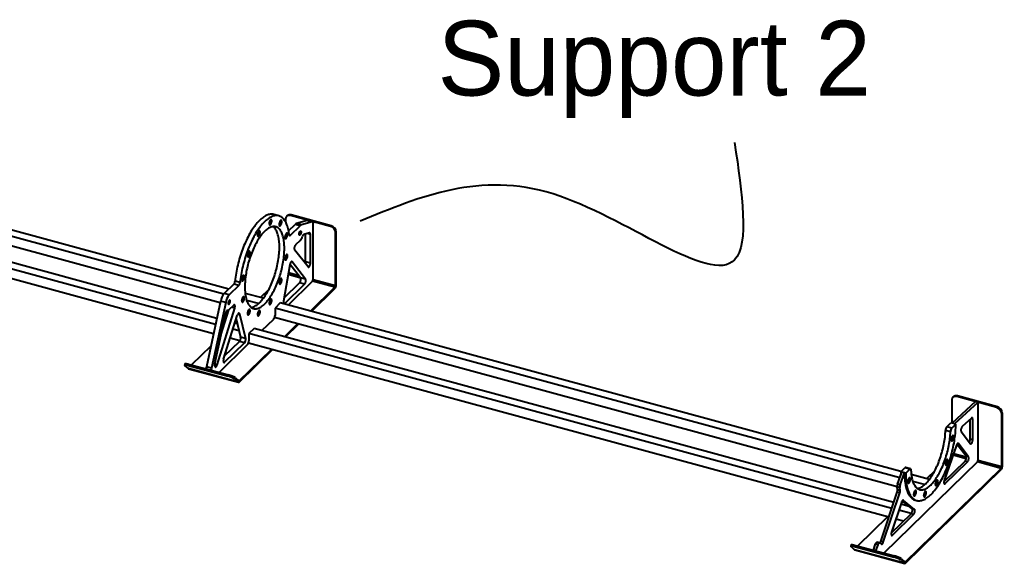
# Model space of a CAD drawing. Header units: inches. Extents: x 0.9 to 28, y -4.2 to 11.7.
# Drawn here: x 3.849 to 5.661, y -4.236 to -3.234 of the extents above; entities that cross this region are included whole.
import ezdxf

# ---------------------------------------------------------------- set-up
doc = ezdxf.new("R2010")
doc.units = ezdxf.units.IN
doc.header["$MEASUREMENT"] = 0

msp = doc.modelspace()

# ---------------------------------------------------------------- linework, layer by layer
at = {"color": 7, "linetype": 'Continuous', "lineweight": 25}
for p, q in [((4.2351, -3.7301), (3.4422, -3.5146)), ((4.2254, -3.7396), (3.4325, -3.5241)), ((4.2191, -3.7557), (3.4316, -3.5417)), ((4.2129, -3.7842), (3.394, -3.5616)), ((4.2105, -3.7956), (3.3843, -3.5711)), ((4.2068, -3.8125), (3.3834, -3.5887)), ((4.3268, -3.5953), (4.3176, -3.5928)), ((4.3395, -3.6011), (4.3395, -3.6066)), ((4.3427, -3.5949), (4.3415, -3.5961)), ((4.3499, -3.5935), (4.3487, -3.5947)), ((4.4224, -3.6147), (4.3487, -3.5947)), ((4.4236, -3.6135), (4.3499, -3.5935)), ((4.3794, -3.6039), (4.3596, -3.6094)), ((4.3886, -3.6064), (4.3794, -3.6039)), ((4.3891, -3.6064), (4.3799, -3.6038)), ((4.345, -3.6228), (4.357, -3.6111)), ((4.3485, -3.6309), (4.3662, -3.6136)), ((4.3662, -3.6136), (4.357, -3.6111)), ((4.3688, -3.6119), (4.3596, -3.6094)), ((4.3886, -3.6064), (4.3688, -3.6119)), ((4.3902, -3.7129), (4.3902, -3.609)), ((4.4224, -3.6147), (4.4236, -3.6135)), ((4.3485, -3.6309), (4.3463, -3.6303)), ((4.3662, -3.6404), (4.3579, -3.6485)), ((4.3838, -3.6268), (4.3732, -3.6298)), ((4.3761, -3.6799), (4.3761, -3.629)), ((4.3853, -3.6295), (4.3797, -3.628)), ((4.3853, -3.6824), (4.3853, -3.6295)), ((4.4329, -3.6249), (4.4316, -3.6261)), ((4.4316, -3.7242), (4.4316, -3.6261)), ((4.4329, -3.723), (4.4329, -3.6249)), ((4.381, -3.6894), (4.356, -3.6576)), ((4.3473, -3.6854), (4.3359, -3.7528)), ((4.3673, -3.7094), (4.3475, -3.6843)), ((4.3514, -3.68), (4.3503, -3.6797)), ((4.3765, -3.7119), (4.3514, -3.68)), ((4.3853, -3.6824), (4.3761, -3.6799)), ((4.3676, -3.7099), (4.3442, -3.7036)), ((4.3646, -3.7059), (4.3447, -3.7005)), ((4.3765, -3.7119), (4.3673, -3.7094)), ((4.4316, -3.7242), (4.3902, -3.7129)), ((4.244, -3.7213), (4.2263, -3.7386)), ((4.2533, -3.7238), (4.2356, -3.7411)), ((4.2533, -3.7238), (4.244, -3.7213)), ((4.2556, -3.718), (4.2464, -3.7154)), ((4.3084, -3.7313), (4.2935, -3.746)), ((4.337, -3.7463), (4.3654, -3.7185)), ((4.3382, -3.7566), (4.3746, -3.721)), ((4.3441, -3.7597), (4.3892, -3.7158)), ((4.3746, -3.721), (4.3654, -3.7185)), ((4.3856, -3.771), (4.4306, -3.727)), ((4.3874, -3.7715), (4.4306, -3.7293)), ((4.4306, -3.727), (4.3892, -3.7158)), ((4.4306, -3.7293), (4.4306, -3.727)), ((4.4329, -3.723), (4.4316, -3.7242)), ((4.2356, -3.7411), (4.2263, -3.7386)), ((4.2985, -3.7473), (4.2651, -3.7382)), ((4.2198, -3.7523), (4.1936, -3.8736)), ((4.2291, -3.7548), (4.2028, -3.8761)), ((4.2133, -3.8699), (4.2458, -3.7652)), ((4.2291, -3.7548), (4.2198, -3.7523)), ((4.2356, -3.7679), (4.2439, -3.7598)), ((4.2458, -3.7652), (4.2399, -3.7636)), ((4.2897, -3.7571), (4.2678, -3.7511)), ((4.3298, -3.7558), (4.3201, -3.7653)), ((5.4719, -4.0784), (4.3201, -3.7653)), ((4.3201, -3.7653), (4.3201, -3.7787)), ((5.4739, -4.0668), (4.3298, -3.7558)), ((4.3382, -3.7566), (4.3359, -3.756)), ((4.229, -3.7748), (4.2087, -3.8686)), ((4.2203, -3.8152), (4.2347, -3.7686)), ((4.2253, -3.8595), (4.2503, -3.7787)), ((4.2483, -3.7853), (4.2567, -3.8187)), ((4.2545, -3.7759), (4.2522, -3.7753)), ((4.2545, -3.7759), (4.2659, -3.8212)), ((4.296, -3.8067), (4.3177, -3.7856)), ((5.4671, -4.0949), (4.3192, -3.7829)), ((4.2251, -3.7996), (4.2237, -3.7992)), ((4.2286, -3.7884), (4.2262, -3.7878)), ((4.2538, -3.8074), (4.2424, -3.8043)), ((4.2506, -3.7944), (4.2459, -3.7931)), ((4.2492, -3.7891), (4.2462, -3.7921)), ((4.2817, -3.8028), (4.2719, -3.8123)), ((5.461, -4.1234), (4.2817, -3.8028)), ((4.3374, -3.818), (4.3616, -3.7944)), ((4.3392, -3.8185), (4.3633, -3.7949)), ((4.2553, -3.8257), (4.2373, -3.8208)), ((4.2659, -3.8212), (4.2567, -3.8187)), ((5.4573, -4.1345), (4.2719, -3.8123)), ((4.2719, -3.8123), (4.2719, -3.8257)), ((4.2018, -3.8354), (4.1663, -3.87)), ((4.217, -3.8838), (4.2695, -3.8326)), ((4.2271, -3.8535), (4.2544, -3.8269)), ((4.2271, -3.865), (4.2636, -3.8294)), ((4.2636, -3.8294), (4.2544, -3.8269)), ((5.4518, -4.1509), (4.2711, -3.83)), ((4.2541, -3.8994), (4.3134, -3.8415)), ((4.2541, -3.9016), (4.3152, -3.8419)), ((4.1542, -3.8679), (4.1533, -3.8704)), ((4.1604, -3.8769), (4.1539, -3.8713)), ((4.1605, -3.8685), (4.1597, -3.8709)), ((4.1597, -3.8709), (4.2334, -3.8909)), ((4.2525, -3.9019), (4.1604, -3.8769)), ((4.1605, -3.8685), (4.2342, -3.8885)), ((4.2028, -3.8761), (4.1936, -3.8736)), ((4.2133, -3.8699), (4.2087, -3.8686)), ((4.2092, -3.8733), (4.2097, -3.8737)), ((4.2271, -3.865), (4.2249, -3.8644)), ((4.1607, -3.8771), (4.2528, -3.9021)), ((4.2334, -3.8909), (4.2342, -3.8885)), ((4.2469, -3.894), (4.246, -3.8964)), ((4.2469, -3.894), (4.2533, -3.8995)), ((4.246, -3.8964), (4.2525, -3.9019)), ((4.2525, -3.9019), (4.2533, -3.8995)), ((4.2541, -3.8994), (4.2527, -3.899)), ((4.2541, -3.9016), (4.2541, -3.8994)), ((5.5707, -3.9287), (5.5695, -3.9299)), ((5.578, -3.9272), (5.5768, -3.9284)), ((5.6505, -3.9484), (5.5768, -3.9284)), ((5.6517, -3.9473), (5.578, -3.9272)), ((5.5676, -3.9348), (5.5676, -3.9774)), ((5.6113, -3.9378), (5.5682, -3.9776)), ((5.6159, -3.9391), (5.5728, -3.9788)), ((5.6159, -3.9391), (5.6113, -3.9378)), ((5.6159, -3.9391), (5.6159, -4.046)), ((5.6505, -3.9484), (5.6517, -3.9473)), ((5.6609, -3.9587), (5.6597, -3.9599)), ((5.6597, -4.0579), (5.6597, -3.9599)), ((5.6609, -4.0567), (5.6609, -3.9587)), ((5.5585, -3.9841), (5.5659, -3.9769)), ((5.5678, -3.9866), (5.5585, -3.9841)), ((5.5751, -3.9794), (5.5659, -3.9769)), ((5.5678, -3.9866), (5.5751, -3.9794)), ((5.5728, -3.9788), (5.5682, -3.9776)), ((5.6039, -3.9681), (5.5869, -3.9837)), ((5.6016, -4.0071), (5.6016, -3.9701)), ((5.6062, -3.9702), (5.6026, -3.9692)), ((5.6062, -4.0084), (5.6062, -3.9702)), ((5.5653, -3.9932), (5.5561, -3.9907)), ((5.5849, -3.9929), (5.6019, -4.0154)), ((5.5764, -4.0183), (5.5539, -4.083)), ((5.594, -4.0385), (5.5773, -4.0163)), ((5.58, -4.015), (5.5788, -4.0147)), ((5.5986, -4.0397), (5.58, -4.015)), ((5.6062, -4.0084), (5.6016, -4.0071)), ((5.5942, -4.0433), (5.57, -4.0367)), ((5.5945, -4.0402), (5.571, -4.0338)), ((5.5986, -4.0397), (5.594, -4.0385)), ((5.6149, -4.0489), (5.4427, -4.217)), ((5.5533, -4.0854), (5.5921, -4.0476)), ((5.5557, -4.0889), (5.5967, -4.0488)), ((5.5967, -4.0488), (5.5921, -4.0476)), ((5.6587, -4.0608), (5.6149, -4.0489)), ((5.6597, -4.0579), (5.6159, -4.046)), ((5.6609, -4.0567), (5.6597, -4.0579)), ((5.4678, -4.0897), (5.4758, -4.0677)), ((5.4724, -4.091), (5.4804, -4.069)), ((5.4735, -4.0671), (5.4809, -4.0599)), ((5.4828, -4.0696), (5.4735, -4.0671)), ((5.4804, -4.069), (5.4758, -4.0677)), ((5.4901, -4.0624), (5.4809, -4.0599)), ((5.4821, -4.2331), (5.6587, -4.0608)), ((5.4821, -4.2354), (5.6587, -4.063)), ((5.4915, -4.0618), (5.4823, -4.0593)), ((5.4828, -4.0696), (5.4901, -4.0624)), ((5.5266, -4.0811), (5.4931, -4.072)), ((5.5365, -4.0651), (5.5215, -4.0797)), ((5.6587, -4.063), (5.6587, -4.0608)), ((5.4724, -4.091), (5.4678, -4.0897)), ((5.5177, -4.0908), (5.4958, -4.0849)), ((5.5557, -4.0889), (5.5534, -4.0883)), ((5.4368, -4.1957), (5.4672, -4.1048)), ((5.4414, -4.1969), (5.4718, -4.106)), ((5.4717, -4.0958), (5.4671, -4.0946)), ((5.4678, -4.1003), (5.4671, -4.0946)), ((5.4718, -4.106), (5.4672, -4.1048)), ((5.4724, -4.1015), (5.4678, -4.1003)), ((5.4724, -4.1015), (5.4717, -4.0958)), ((5.4749, -4.1235), (5.4566, -4.1781)), ((5.4891, -4.131), (5.4738, -4.1268)), ((5.4781, -4.1221), (5.474, -4.1261)), ((5.4944, -4.1352), (5.4763, -4.1207)), ((5.4784, -4.1199), (5.4777, -4.1197)), ((5.499, -4.1365), (5.4784, -4.1199)), ((5.5007, -4.1194), (5.503, -4.12)), ((5.4561, -4.1803), (5.4927, -4.1446)), ((5.4584, -4.1838), (5.4973, -4.1458)), ((5.4931, -4.1442), (5.47, -4.1379)), ((5.4973, -4.1458), (5.4927, -4.1446)), ((5.499, -4.1365), (5.4944, -4.1352)), ((5.4493, -4.1502), (5.3944, -4.2038)), ((5.4788, -4.1582), (5.4646, -4.1543)), ((5.4584, -4.1838), (5.4561, -4.1832)), ((5.3822, -4.2017), (5.3813, -4.2041)), ((5.3886, -4.2022), (5.3877, -4.2047)), ((5.3886, -4.2022), (5.4623, -4.2223)), ((5.4231, -4.2116), (5.4273, -4.2002)), ((5.4319, -4.2015), (5.4273, -4.2002)), ((5.4277, -4.2129), (5.4319, -4.2015)), ((5.435, -4.1981), (5.4303, -4.1968)), ((5.4353, -4.1983), (5.4379, -4.2005)), ((5.4414, -4.1969), (5.4368, -4.1957)), ((5.3884, -4.2107), (5.382, -4.2051)), ((5.3877, -4.2047), (5.4614, -4.2247)), ((5.4805, -4.2357), (5.3884, -4.2107)), ((5.3887, -4.2108), (5.4809, -4.2359)), ((5.4277, -4.2129), (5.4231, -4.2116)), ((5.4614, -4.2247), (5.4623, -4.2223)), ((5.4749, -4.2277), (5.4741, -4.2301)), ((5.4741, -4.2301), (5.4805, -4.2357)), ((5.4749, -4.2277), (5.4814, -4.2333)), ((5.4805, -4.2357), (5.4814, -4.2333)), ((5.4821, -4.2331), (5.4808, -4.2328)), ((5.4821, -4.2354), (5.4821, -4.2331))]:
    msp.add_line(p, q, dxfattribs=at)
at = {"color": 7, "linetype": 'Continuous', "lineweight": 25, "flags": 128}
for points in [[(4.3176, -3.5928), (4.3162, -3.5924), (4.3147, -3.5922), (4.3131, -3.5922), (4.3115, -3.5923), (4.3099, -3.5925), (4.3082, -3.5929), (4.3065, -3.5934), (4.3048, -3.5941), (4.3031, -3.5949), (4.3014, -3.5958), (4.2996, -3.5969), (4.2979, -3.5981), (4.2961, -3.5995), (4.2943, -3.601), (4.2926, -3.6026), (4.2908, -3.6043), (4.289, -3.6062), (4.2872, -3.6082), (4.2855, -3.6103), (4.2837, -3.6125), (4.2819, -3.6148), (4.2802, -3.6173), (4.2785, -3.6198), (4.2768, -3.6225), (4.2751, -3.6252), (4.2735, -3.628), (4.2718, -3.631), (4.2703, -3.634), (4.2687, -3.6371), (4.2672, -3.6403), (4.2657, -3.6435), (4.2642, -3.6468), (4.2628, -3.6502), (4.2614, -3.6536), (4.2601, -3.6571), (4.2588, -3.6606), (4.2576, -3.6642), (4.2564, -3.6678), (4.2553, -3.6714), (4.2542, -3.6751), (4.2532, -3.6788), (4.2523, -3.6825), (4.2514, -3.6862), (4.2505, -3.6899), (4.2497, -3.6936), (4.249, -3.6973), (4.2484, -3.701), (4.2478, -3.7046), (4.2473, -3.7083), (4.2468, -3.7119), (4.2464, -3.7154)], [(4.3461, -3.6296), (4.3457, -3.6268), (4.3453, -3.6241), (4.3448, -3.6215), (4.3442, -3.619), (4.3435, -3.6165), (4.3428, -3.6143), (4.342, -3.6121), (4.3412, -3.61), (4.3403, -3.6081), (4.3393, -3.6062), (4.3383, -3.6045), (4.3372, -3.603), (4.3361, -3.6015), (4.3349, -3.6002), (4.3337, -3.599), (4.3324, -3.598), (4.3311, -3.5971), (4.3297, -3.5964), (4.3283, -3.5957), (4.3269, -3.5953), (4.3254, -3.5949), (4.3239, -3.5947), (4.3223, -3.5947), (4.3207, -3.5948), (4.3191, -3.595), (4.3174, -3.5954), (4.3158, -3.5959), (4.3141, -3.5966), (4.3123, -3.5974), (4.3106, -3.5983), (4.3089, -3.5994), (4.3071, -3.6006), (4.3053, -3.602), (4.3036, -3.6035), (4.3018, -3.6051), (4.3, -3.6068), (4.2982, -3.6087), (4.2964, -3.6107), (4.2947, -3.6128), (4.2929, -3.615), (4.2912, -3.6173), (4.2894, -3.6198), (4.2877, -3.6223), (4.286, -3.625), (4.2843, -3.6277), (4.2827, -3.6306), (4.2811, -3.6335), (4.2795, -3.6365), (4.2779, -3.6396), (4.2764, -3.6428), (4.2749, -3.646), (4.2734, -3.6493), (4.272, -3.6527), (4.2707, -3.6561), (4.2693, -3.6596), (4.2681, -3.6631), (4.2668, -3.6667), (4.2656, -3.6703), (4.2645, -3.6739), (4.2635, -3.6776), (4.2624, -3.6813), (4.2615, -3.685), (4.2606, -3.6887), (4.2597, -3.6924), (4.259, -3.6961), (4.2582, -3.6998), (4.2576, -3.7035), (4.257, -3.7071), (4.2565, -3.7108), (4.256, -3.7144), (4.2556, -3.718)], [(4.314, -3.6046), (4.314, -3.6039), (4.3139, -3.6033), (4.3137, -3.6028), (4.3135, -3.6024), (4.3132, -3.6021), (4.3129, -3.602), (4.3125, -3.602), (4.3121, -3.6021), (4.3117, -3.6024), (4.3113, -3.6029), (4.3109, -3.6034), (4.3105, -3.6041), (4.3101, -3.6048), (4.3098, -3.6056), (4.3096, -3.6065), (4.3094, -3.6073), (4.3092, -3.6082), (4.3092, -3.609), (4.3092, -3.6097), (4.3092, -3.6104), (4.3094, -3.611), (4.3096, -3.6115), (4.3098, -3.6118), (4.3101, -3.612), (4.3105, -3.6121), (4.3109, -3.612), (4.3113, -3.6117), (4.3117, -3.6114), (4.3121, -3.6109), (4.3125, -3.6103), (4.3129, -3.6096), (4.3132, -3.6088), (4.3135, -3.608), (4.3137, -3.6071), (4.3139, -3.6063), (4.314, -3.6054), (4.314, -3.6046)], [(4.3325, -3.6062), (4.3325, -3.6055), (4.3324, -3.6048), (4.3322, -3.6043), (4.332, -3.6039), (4.3317, -3.6036), (4.3314, -3.6035), (4.331, -3.6035), (4.3306, -3.6037), (4.3302, -3.604), (4.3298, -3.6044), (4.3294, -3.605), (4.329, -3.6056), (4.3287, -3.6064), (4.3283, -3.6072), (4.3281, -3.608), (4.3279, -3.6089), (4.3278, -3.6097), (4.3277, -3.6105), (4.3277, -3.6113), (4.3278, -3.612), (4.3279, -3.6126), (4.3281, -3.613), (4.3283, -3.6134), (4.3287, -3.6136), (4.329, -3.6136), (4.3294, -3.6135), (4.3298, -3.6133), (4.3302, -3.6129), (4.3306, -3.6124), (4.331, -3.6118), (4.3314, -3.6111), (4.3317, -3.6103), (4.332, -3.6095), (4.3322, -3.6087), (4.3324, -3.6078), (4.3325, -3.607), (4.3325, -3.6062)], [(4.3487, -3.5947), (4.3476, -3.5944), (4.3465, -3.5943), (4.3455, -3.5943), (4.3444, -3.5945), (4.3435, -3.5948), (4.3426, -3.5952), (4.3418, -3.5958), (4.3411, -3.5965), (4.3406, -3.5972), (4.3401, -3.5981), (4.3398, -3.599), (4.3396, -3.6), (4.3395, -3.6011)], [(4.3794, -3.6039), (4.3797, -3.6038), (4.3799, -3.6038)], [(4.3373, -3.6552), (4.3373, -3.6523), (4.3372, -3.6495), (4.337, -3.6468), (4.3368, -3.6442), (4.3365, -3.6417), (4.3361, -3.6392), (4.3357, -3.6369), (4.3352, -3.6346), (4.3346, -3.6325), (4.334, -3.6305), (4.3333, -3.6285), (4.3326, -3.6267), (4.3318, -3.625), (4.3309, -3.6235), (4.33, -3.622), (4.329, -3.6207), (4.328, -3.6195), (4.3269, -3.6185), (4.3258, -3.6176), (4.3247, -3.6168), (4.3234, -3.6161), (4.3222, -3.6156), (4.3209, -3.6152), (4.3196, -3.615), (4.3182, -3.6149), (4.3168, -3.615), (4.3154, -3.6152), (4.3139, -3.6155), (4.3124, -3.616), (4.311, -3.6166), (4.3094, -3.6173), (4.3079, -3.6182), (4.3064, -3.6192), (4.3048, -3.6203), (4.3032, -3.6216), (4.3017, -3.623), (4.3001, -3.6246), (4.2985, -3.6262), (4.297, -3.628), (4.2954, -3.6299), (4.2939, -3.6319), (4.2923, -3.634), (4.2908, -3.6362), (4.2893, -3.6385), (4.2878, -3.6409), (4.2864, -3.6434), (4.285, -3.646), (4.2836, -3.6487), (4.2822, -3.6515), (4.2809, -3.6543), (4.2796, -3.6572), (4.2783, -3.6602), (4.2771, -3.6632), (4.2759, -3.6662), (4.2748, -3.6693), (4.2738, -3.6725), (4.2727, -3.6757), (4.2718, -3.6789), (4.2708, -3.6821), (4.27, -3.6854), (4.2692, -3.6886), (4.2684, -3.6919), (4.2677, -3.6952), (4.2671, -3.6984), (4.2666, -3.7016), (4.2661, -3.7049), (4.2656, -3.7081), (4.2653, -3.7112), (4.265, -3.7143), (4.2647, -3.7174), (4.2646, -3.7204), (4.2645, -3.7234), (4.2644, -3.7263), (4.2645, -3.7292), (4.2646, -3.732), (4.2647, -3.7347), (4.265, -3.7373), (4.2653, -3.7398), (4.2656, -3.7423), (4.2661, -3.7446), (4.2666, -3.7469), (4.2671, -3.749), (4.2677, -3.751), (4.2684, -3.753), (4.2692, -3.7548), (4.27, -3.7565), (4.2708, -3.758), (4.2718, -3.7595), (4.2727, -3.7608), (4.2738, -3.762), (4.2748, -3.763), (4.2759, -3.7639), (4.2771, -3.7647), (4.2783, -3.7654), (4.2796, -3.7659), (4.2809, -3.7663), (4.2822, -3.7665), (4.2836, -3.7666), (4.285, -3.7665), (4.2864, -3.7663), (4.2878, -3.766), (4.2893, -3.7655), (4.2908, -3.7649), (4.2923, -3.7642), (4.2939, -3.7633), (4.2954, -3.7623), (4.297, -3.7611), (4.2985, -3.7599), (4.3001, -3.7585), (4.3017, -3.7569), (4.3032, -3.7553), (4.3048, -3.7535), (4.3064, -3.7516), (4.3079, -3.7496), (4.3094, -3.7475), (4.311, -3.7453), (4.3124, -3.743), (4.3139, -3.7406), (4.3154, -3.738), (4.3168, -3.7355), (4.3182, -3.7328), (4.3196, -3.73), (4.3209, -3.7272), (4.3222, -3.7243), (4.3234, -3.7213), (4.3247, -3.7183), (4.3258, -3.7153), (4.3269, -3.7122), (4.328, -3.709), (4.329, -3.7058), (4.33, -3.7026), (4.3309, -3.6994), (4.3318, -3.6961), (4.3326, -3.6929), (4.3333, -3.6896), (4.334, -3.6863), (4.3346, -3.6831), (4.3352, -3.6799), (4.3357, -3.6766), (4.3361, -3.6734), (4.3365, -3.6703), (4.3368, -3.6672), (4.337, -3.6641), (4.3372, -3.6611), (4.3373, -3.6581), (4.3373, -3.6552)], [(4.2926, -3.6255), (4.2926, -3.6248), (4.2925, -3.6242), (4.2923, -3.6236), (4.2921, -3.6232), (4.2918, -3.623), (4.2915, -3.6228), (4.2911, -3.6229), (4.2907, -3.623), (4.2903, -3.6233), (4.2899, -3.6238), (4.2895, -3.6243), (4.2891, -3.625), (4.2887, -3.6257), (4.2884, -3.6265), (4.2882, -3.6273), (4.288, -3.6282), (4.2878, -3.629), (4.2878, -3.6299), (4.2878, -3.6306), (4.2878, -3.6313), (4.288, -3.6319), (4.2882, -3.6323), (4.2884, -3.6327), (4.2887, -3.6329), (4.2891, -3.6329), (4.2895, -3.6328), (4.2899, -3.6326), (4.2903, -3.6322), (4.2907, -3.6317), (4.2911, -3.6311), (4.2915, -3.6304), (4.2918, -3.6297), (4.2921, -3.6288), (4.2923, -3.628), (4.2925, -3.6271), (4.2926, -3.6263), (4.2926, -3.6255)], [(4.3281, -3.6527), (4.3281, -3.6498), (4.328, -3.647), (4.3278, -3.6443), (4.3276, -3.6417), (4.3273, -3.6392), (4.3269, -3.6367), (4.3265, -3.6344), (4.326, -3.6321), (4.3254, -3.63), (4.3248, -3.628), (4.3241, -3.626), (4.3234, -3.6242), (4.3226, -3.6225), (4.3217, -3.621), (4.3208, -3.6195), (4.3198, -3.6182), (4.3188, -3.617), (4.3177, -3.616), (4.3166, -3.6151), (4.3165, -3.615)], [(4.3643, -3.6288), (4.3644, -3.6281), (4.3645, -3.6274), (4.3646, -3.6267), (4.3649, -3.6259), (4.3651, -3.6253), (4.3654, -3.6246), (4.3658, -3.6241), (4.3661, -3.6237), (4.3665, -3.6234), (4.3668, -3.6232), (4.3671, -3.6231), (4.3674, -3.6232), (4.3677, -3.6235), (4.3679, -3.6238), (4.368, -3.6243), (4.3681, -3.6249), (4.3681, -3.6255), (4.368, -3.6262), (4.3679, -3.6269), (4.3677, -3.6277), (4.3674, -3.6284), (4.3671, -3.629), (4.3668, -3.6296), (4.3665, -3.6301), (4.3661, -3.6305), (4.3658, -3.6307), (4.3654, -3.6309), (4.3651, -3.6308), (4.3649, -3.6307), (4.3646, -3.6304), (4.3645, -3.6299), (4.3644, -3.6294), (4.3643, -3.6288)], [(4.3886, -3.6064), (4.3889, -3.6063), (4.3893, -3.6064), (4.3895, -3.6066), (4.3898, -3.6069), (4.3899, -3.6073), (4.3901, -3.6078), (4.3902, -3.6084), (4.3902, -3.609)], [(4.3432, -3.6298), (4.3432, -3.6291), (4.3431, -3.6284), (4.3429, -3.6279), (4.3427, -3.6275), (4.3424, -3.6272), (4.3421, -3.6271), (4.3417, -3.6271), (4.3413, -3.6273), (4.3409, -3.6276), (4.3405, -3.628), (4.3401, -3.6286), (4.3397, -3.6292), (4.3394, -3.63), (4.339, -3.6308), (4.3388, -3.6316), (4.3386, -3.6325), (4.3384, -3.6333), (4.3384, -3.6341), (4.3384, -3.6349), (4.3384, -3.6356), (4.3386, -3.6361), (4.3388, -3.6366), (4.339, -3.637), (4.3394, -3.6371), (4.3397, -3.6372), (4.3401, -3.6371), (4.3405, -3.6369), (4.3409, -3.6365), (4.3413, -3.636), (4.3417, -3.6354), (4.3421, -3.6347), (4.3424, -3.6339), (4.3427, -3.6331), (4.3429, -3.6323), (4.3431, -3.6314), (4.3432, -3.6306), (4.3432, -3.6298)], [(4.3461, -3.6296), (4.3463, -3.6302), (4.3464, -3.6307), (4.3467, -3.6311), (4.347, -3.6314), (4.3473, -3.6315), (4.3477, -3.6314), (4.3481, -3.6312), (4.3485, -3.6309)], [(4.3853, -3.6295), (4.3853, -3.6288), (4.3852, -3.6282), (4.3851, -3.6278), (4.3849, -3.6273), (4.3847, -3.6271), (4.3844, -3.6269), (4.3841, -3.6268), (4.3838, -3.6268)], [(4.276, -3.764), (4.2772, -3.7638), (4.2786, -3.7635), (4.2801, -3.763), (4.2816, -3.7624), (4.2831, -3.7617), (4.2847, -3.7608), (4.2862, -3.7598), (4.2878, -3.7586), (4.2893, -3.7574), (4.2909, -3.756), (4.2925, -3.7544), (4.294, -3.7528), (4.2956, -3.751), (4.2971, -3.7491), (4.2987, -3.7471), (4.3002, -3.745), (4.3017, -3.7428), (4.3032, -3.7405), (4.3047, -3.7381), (4.3062, -3.7355), (4.3076, -3.733), (4.309, -3.7303), (4.3104, -3.7275), (4.3117, -3.7247), (4.313, -3.7218), (4.3142, -3.7188), (4.3154, -3.7158), (4.3166, -3.7128), (4.3177, -3.7097), (4.3188, -3.7065), (4.3198, -3.7033), (4.3208, -3.7001), (4.3217, -3.6969), (4.3226, -3.6936), (4.3234, -3.6904), (4.3241, -3.6871), (4.3248, -3.6838), (4.3254, -3.6806), (4.326, -3.6773), (4.3265, -3.6741), (4.3269, -3.6709), (4.3273, -3.6678), (4.3276, -3.6647), (4.3278, -3.6616), (4.328, -3.6585), (4.3281, -3.6556), (4.3281, -3.6527)], [(4.3579, -3.6485), (4.3575, -3.649), (4.3571, -3.6496), (4.3567, -3.6503), (4.3563, -3.6511), (4.356, -3.6519), (4.3558, -3.6528), (4.3556, -3.6536), (4.3555, -3.6545), (4.3555, -3.6553), (4.3555, -3.656), (4.3556, -3.6567), (4.3558, -3.6572), (4.356, -3.6576)], [(4.2741, -3.6632), (4.2741, -3.6625), (4.274, -3.6619), (4.2738, -3.6614), (4.2736, -3.661), (4.2733, -3.6607), (4.2729, -3.6606), (4.2726, -3.6606), (4.2722, -3.6607), (4.2718, -3.661), (4.2714, -3.6615), (4.271, -3.662), (4.2706, -3.6627), (4.2702, -3.6634), (4.2699, -3.6642), (4.2697, -3.6651), (4.2695, -3.6659), (4.2693, -3.6668), (4.2692, -3.6676), (4.2692, -3.6683), (4.2693, -3.669), (4.2695, -3.6696), (4.2697, -3.6701), (4.2699, -3.6704), (4.2702, -3.6706), (4.2706, -3.6707), (4.271, -3.6706), (4.2714, -3.6703), (4.2718, -3.67), (4.2722, -3.6695), (4.2726, -3.6689), (4.2729, -3.6682), (4.2733, -3.6674), (4.2736, -3.6666), (4.2738, -3.6657), (4.274, -3.6649), (4.2741, -3.664), (4.2741, -3.6632)], [(4.3432, -3.6691), (4.3432, -3.6683), (4.3431, -3.6677), (4.3429, -3.6672), (4.3427, -3.6668), (4.3424, -3.6665), (4.3421, -3.6664), (4.3417, -3.6664), (4.3413, -3.6666), (4.3409, -3.6669), (4.3405, -3.6673), (4.3401, -3.6679), (4.3397, -3.6685), (4.3394, -3.6693), (4.339, -3.6701), (4.3388, -3.6709), (4.3386, -3.6718), (4.3384, -3.6726), (4.3384, -3.6734), (4.3384, -3.6742), (4.3384, -3.6749), (4.3386, -3.6754), (4.3388, -3.6759), (4.339, -3.6762), (4.3394, -3.6764), (4.3397, -3.6765), (4.3401, -3.6764), (4.3405, -3.6762), (4.3409, -3.6758), (4.3413, -3.6753), (4.3417, -3.6747), (4.3421, -3.674), (4.3424, -3.6732), (4.3427, -3.6724), (4.3429, -3.6715), (4.3431, -3.6707), (4.3432, -3.6699), (4.3432, -3.6691)], [(4.3514, -3.68), (4.3511, -3.6798), (4.3508, -3.6796), (4.3504, -3.6797), (4.35, -3.6799), (4.3496, -3.6802), (4.3492, -3.6807), (4.3487, -3.6813), (4.3484, -3.682), (4.348, -3.6828), (4.3477, -3.6836), (4.3475, -3.6845), (4.3473, -3.6854)], [(4.381, -3.6894), (4.3813, -3.6897), (4.3817, -3.6898), (4.382, -3.6898), (4.3824, -3.6896), (4.3829, -3.6892), (4.3833, -3.6888), (4.3837, -3.6882), (4.3841, -3.6875), (4.3844, -3.6867), (4.3847, -3.6858), (4.385, -3.6849), (4.3852, -3.6841), (4.3853, -3.6832), (4.3853, -3.6824)], [(4.2634, -3.7077), (4.2634, -3.707), (4.2633, -3.7063), (4.2631, -3.7058), (4.2629, -3.7054), (4.2626, -3.7051), (4.2622, -3.705), (4.2619, -3.705), (4.2615, -3.7052), (4.2611, -3.7055), (4.2607, -3.7059), (4.2603, -3.7065), (4.2599, -3.7071), (4.2595, -3.7079), (4.2592, -3.7087), (4.259, -3.7095), (4.2588, -3.7104), (4.2586, -3.7112), (4.2585, -3.712), (4.2585, -3.7128), (4.2586, -3.7135), (4.2588, -3.7141), (4.259, -3.7145), (4.2592, -3.7149), (4.2595, -3.7151), (4.2599, -3.7151), (4.2603, -3.715), (4.2607, -3.7148), (4.2611, -3.7144), (4.2615, -3.7139), (4.2619, -3.7133), (4.2622, -3.7126), (4.2626, -3.7118), (4.2629, -3.711), (4.2631, -3.7102), (4.2633, -3.7093), (4.2634, -3.7085), (4.2634, -3.7077)], [(4.3325, -3.7135), (4.3325, -3.7128), (4.3324, -3.7122), (4.3322, -3.7116), (4.332, -3.7112), (4.3317, -3.711), (4.3314, -3.7109), (4.331, -3.7109), (4.3306, -3.711), (4.3302, -3.7113), (4.3298, -3.7118), (4.3294, -3.7123), (4.329, -3.713), (4.3287, -3.7137), (4.3283, -3.7145), (4.3281, -3.7154), (4.3279, -3.7162), (4.3278, -3.7171), (4.3277, -3.7179), (4.3277, -3.7186), (4.3278, -3.7193), (4.3279, -3.7199), (4.3281, -3.7204), (4.3283, -3.7207), (4.3287, -3.7209), (4.329, -3.721), (4.3294, -3.7209), (4.3298, -3.7206), (4.3302, -3.7203), (4.3306, -3.7198), (4.331, -3.7192), (4.3314, -3.7185), (4.3317, -3.7177), (4.332, -3.7169), (4.3322, -3.716), (4.3324, -3.7151), (4.3325, -3.7143), (4.3325, -3.7135)], [(4.3654, -3.7185), (4.3658, -3.7181), (4.3662, -3.7175), (4.3666, -3.7168), (4.367, -3.716), (4.3673, -3.7151), (4.3675, -3.7143), (4.3677, -3.7134), (4.3678, -3.7125), (4.3678, -3.7117), (4.3678, -3.711), (4.3677, -3.7104), (4.3675, -3.7098), (4.3673, -3.7094)], [(4.3746, -3.721), (4.375, -3.7206), (4.3754, -3.72), (4.3758, -3.7193), (4.3762, -3.7185), (4.3765, -3.7177), (4.3767, -3.7168), (4.3769, -3.7159), (4.377, -3.7151), (4.3771, -3.7142), (4.377, -3.7135), (4.3769, -3.7129), (4.3767, -3.7123), (4.3765, -3.7119)], [(4.2634, -3.747), (4.2634, -3.7463), (4.2633, -3.7456), (4.2631, -3.7451), (4.2629, -3.7447), (4.2626, -3.7444), (4.2622, -3.7443), (4.2619, -3.7443), (4.2615, -3.7445), (4.2611, -3.7448), (4.2607, -3.7452), (4.2603, -3.7458), (4.2599, -3.7464), (4.2595, -3.7472), (4.2592, -3.748), (4.259, -3.7488), (4.2588, -3.7497), (4.2586, -3.7505), (4.2585, -3.7513), (4.2585, -3.7521), (4.2586, -3.7528), (4.2588, -3.7534), (4.259, -3.7538), (4.2592, -3.7542), (4.2595, -3.7543), (4.2599, -3.7544), (4.2603, -3.7543), (4.2607, -3.7541), (4.2611, -3.7537), (4.2615, -3.7532), (4.2619, -3.7526), (4.2622, -3.7519), (4.2626, -3.7511), (4.2629, -3.7503), (4.2631, -3.7495), (4.2633, -3.7486), (4.2634, -3.7478), (4.2634, -3.747)], [(4.314, -3.7512), (4.314, -3.7505), (4.3139, -3.7499), (4.3137, -3.7494), (4.3135, -3.749), (4.3132, -3.7487), (4.3129, -3.7486), (4.3125, -3.7486), (4.3121, -3.7488), (4.3117, -3.7491), (4.3113, -3.7495), (4.3109, -3.75), (4.3105, -3.7507), (4.3101, -3.7514), (4.3098, -3.7522), (4.3096, -3.7531), (4.3094, -3.7539), (4.3092, -3.7548), (4.3092, -3.7556), (4.3092, -3.7564), (4.3092, -3.757), (4.3094, -3.7576), (4.3096, -3.7581), (4.3098, -3.7584), (4.3101, -3.7586), (4.3105, -3.7587), (4.3109, -3.7586), (4.3113, -3.7583), (4.3117, -3.758), (4.3121, -3.7575), (4.3125, -3.7569), (4.3129, -3.7562), (4.3132, -3.7554), (4.3135, -3.7546), (4.3137, -3.7537), (4.3139, -3.7529), (4.314, -3.752), (4.314, -3.7512)], [(4.2374, -3.7527), (4.2374, -3.7521), (4.2373, -3.7515), (4.2371, -3.7511), (4.2369, -3.7508), (4.2366, -3.7507), (4.2363, -3.7506), (4.236, -3.7508), (4.2357, -3.751), (4.2353, -3.7514), (4.235, -3.7519), (4.2346, -3.7525), (4.2343, -3.7531), (4.2341, -3.7538), (4.2339, -3.7546), (4.2338, -3.7553), (4.2337, -3.756), (4.2337, -3.7566), (4.2338, -3.7572), (4.2339, -3.7577), (4.2341, -3.758), (4.2343, -3.7583), (4.2346, -3.7584), (4.235, -3.7583), (4.2353, -3.7581), (4.2357, -3.7578), (4.236, -3.7574), (4.2363, -3.7569), (4.2366, -3.7562), (4.2369, -3.7556), (4.2371, -3.7548), (4.2373, -3.7541), (4.2374, -3.7534), (4.2374, -3.7527)], [(4.2458, -3.7652), (4.246, -3.7644), (4.2462, -3.7635), (4.2463, -3.7626), (4.2463, -3.7618), (4.2463, -3.7611), (4.2462, -3.7605), (4.246, -3.7599), (4.2457, -3.7596), (4.2454, -3.7593), (4.2451, -3.7592), (4.2447, -3.7592), (4.2443, -3.7594), (4.2439, -3.7598)], [(4.2741, -3.7706), (4.2741, -3.7698), (4.274, -3.7692), (4.2738, -3.7687), (4.2736, -3.7683), (4.2733, -3.768), (4.2729, -3.7679), (4.2726, -3.7679), (4.2722, -3.7681), (4.2718, -3.7684), (4.2714, -3.7688), (4.271, -3.7694), (4.2706, -3.77), (4.2702, -3.7708), (4.2699, -3.7716), (4.2697, -3.7724), (4.2695, -3.7733), (4.2693, -3.7741), (4.2692, -3.7749), (4.2692, -3.7757), (4.2693, -3.7764), (4.2695, -3.7769), (4.2697, -3.7774), (4.2699, -3.7777), (4.2702, -3.7779), (4.2706, -3.778), (4.271, -3.7779), (4.2714, -3.7777), (4.2718, -3.7773), (4.2722, -3.7768), (4.2726, -3.7762), (4.2729, -3.7755), (4.2733, -3.7747), (4.2736, -3.7739), (4.2738, -3.773), (4.274, -3.7722), (4.2741, -3.7713), (4.2741, -3.7706)], [(4.3359, -3.7528), (4.3358, -3.7537), (4.3357, -3.7545), (4.3358, -3.7552), (4.3359, -3.7559), (4.3361, -3.7564), (4.3363, -3.7568), (4.3366, -3.7571), (4.337, -3.7572), (4.3373, -3.7571), (4.3378, -3.757), (4.3382, -3.7566)], [(4.2323, -3.7697), (4.2319, -3.7698), (4.2315, -3.77), (4.231, -3.7704), (4.2306, -3.7709), (4.2302, -3.7716), (4.2299, -3.7723), (4.2295, -3.7731), (4.2292, -3.774), (4.229, -3.7748)], [(4.2545, -3.7759), (4.2543, -3.7754), (4.2541, -3.775), (4.2538, -3.7747), (4.2534, -3.7746), (4.253, -3.7747), (4.2526, -3.7749), (4.2522, -3.7753), (4.2518, -3.7757), (4.2514, -3.7764), (4.251, -3.7771), (4.2506, -3.7779), (4.2503, -3.7787)], [(4.2926, -3.7721), (4.2926, -3.7714), (4.2925, -3.7708), (4.2923, -3.7702), (4.2921, -3.7698), (4.2918, -3.7696), (4.2915, -3.7695), (4.2911, -3.7695), (4.2907, -3.7696), (4.2903, -3.7699), (4.2899, -3.7704), (4.2895, -3.7709), (4.2891, -3.7716), (4.2887, -3.7723), (4.2884, -3.7731), (4.2882, -3.774), (4.288, -3.7748), (4.2878, -3.7757), (4.2878, -3.7765), (4.2878, -3.7772), (4.2878, -3.7779), (4.288, -3.7785), (4.2882, -3.779), (4.2884, -3.7793), (4.2887, -3.7795), (4.2891, -3.7796), (4.2895, -3.7795), (4.2899, -3.7792), (4.2903, -3.7789), (4.2907, -3.7784), (4.2911, -3.7778), (4.2915, -3.7771), (4.2918, -3.7763), (4.2921, -3.7755), (4.2923, -3.7746), (4.2925, -3.7737), (4.2926, -3.7729), (4.2926, -3.7721)], [(4.1597, -3.8709), (4.1586, -3.8706), (4.1576, -3.8704), (4.1566, -3.8702), (4.1558, -3.8701), (4.155, -3.87), (4.1544, -3.87), (4.1539, -3.87), (4.1536, -3.8701), (4.1534, -3.8703), (4.1533, -3.8705), (4.1533, -3.8707), (4.1536, -3.871), (4.1539, -3.8713)], [(4.1542, -3.8679), (4.1542, -3.8678), (4.1544, -3.8677), (4.1548, -3.8676), (4.1553, -3.8676), (4.1559, -3.8676), (4.1566, -3.8677), (4.1575, -3.8678), (4.1584, -3.868), (4.1594, -3.8682), (4.1605, -3.8685)], [(4.1604, -3.8769), (4.1605, -3.877), (4.1607, -3.8771)], [(4.2097, -3.8737), (4.21, -3.8739), (4.2104, -3.874), (4.2107, -3.8739), (4.2111, -3.8736), (4.2115, -3.8732), (4.2119, -3.8728), (4.2123, -3.8722), (4.2127, -3.8715), (4.213, -3.8707), (4.2133, -3.8699)], [(4.2253, -3.8595), (4.225, -3.8604), (4.2249, -3.8613), (4.2247, -3.8621), (4.2247, -3.8629), (4.2248, -3.8637), (4.2249, -3.8643), (4.225, -3.8648), (4.2253, -3.8652), (4.2256, -3.8655), (4.2259, -3.8656), (4.2263, -3.8655), (4.2267, -3.8653), (4.2271, -3.865)], [(5.5768, -3.9284), (5.5757, -3.9282), (5.5746, -3.9281), (5.5735, -3.9281), (5.5725, -3.9283), (5.5715, -3.9286), (5.5707, -3.929), (5.5699, -3.9295), (5.5692, -3.9302), (5.5686, -3.931), (5.5682, -3.9318), (5.5678, -3.9328), (5.5676, -3.9338), (5.5676, -3.9348)], [(5.4828, -4.0696), (5.4828, -4.0728), (5.4829, -4.0759), (5.4831, -4.079), (5.4833, -4.082), (5.4836, -4.0849), (5.484, -4.0877), (5.4844, -4.0904), (5.4849, -4.0931), (5.4855, -4.0956), (5.4861, -4.098), (5.4868, -4.1003), (5.4875, -4.1025), (5.4884, -4.1046), (5.4892, -4.1066), (5.4902, -4.1085), (5.4912, -4.1102), (5.4922, -4.1118), (5.4933, -4.1133), (5.4945, -4.1146), (5.4957, -4.1158), (5.4969, -4.1169), (5.4982, -4.1178), (5.4996, -4.1186), (5.5009, -4.1193), (5.5024, -4.1198), (5.5038, -4.1202), (5.5053, -4.1205), (5.5069, -4.1206), (5.5084, -4.1205), (5.51, -4.1203), (5.5117, -4.12), (5.5133, -4.1196), (5.515, -4.119), (5.5167, -4.1182), (5.5184, -4.1174), (5.5201, -4.1164), (5.5219, -4.1152), (5.5236, -4.1139), (5.5254, -4.1125), (5.5272, -4.111), (5.5289, -4.1093), (5.5307, -4.1075), (5.5325, -4.1056), (5.5342, -4.1036), (5.536, -4.1015), (5.5377, -4.0992), (5.5395, -4.0968), (5.5412, -4.0944), (5.5429, -4.0918), (5.5445, -4.0891), (5.5462, -4.0863), (5.5478, -4.0835), (5.5494, -4.0805), (5.551, -4.0775), (5.5525, -4.0744), (5.554, -4.0712), (5.5555, -4.068), (5.5569, -4.0646), (5.5583, -4.0613), (5.5597, -4.0578), (5.561, -4.0544), (5.5622, -4.0508), (5.5634, -4.0473), (5.5646, -4.0437), (5.5657, -4.0401), (5.5667, -4.0364), (5.5677, -4.0328), (5.5686, -4.0291), (5.5695, -4.0254), (5.5703, -4.0217), (5.5711, -4.0181), (5.5718, -4.0144), (5.5724, -4.0108), (5.573, -4.0071), (5.5735, -4.0035), (5.5739, -3.9999), (5.5743, -3.9964), (5.5746, -3.9929), (5.5748, -3.9895), (5.575, -3.9861), (5.5751, -3.9827), (5.5751, -3.9794)], [(5.5869, -3.9837), (5.5865, -3.9842), (5.586, -3.9847), (5.5857, -3.9854), (5.5853, -3.9862), (5.585, -3.987), (5.5847, -3.9879), (5.5845, -3.9888), (5.5844, -3.9897), (5.5844, -3.9905), (5.5844, -3.9912), (5.5845, -3.9919), (5.5847, -3.9925), (5.5849, -3.9929)], [(5.6062, -3.9702), (5.6062, -3.9695), (5.6061, -3.9689), (5.6059, -3.9683), (5.6057, -3.9679), (5.6054, -3.9677), (5.605, -3.9675), (5.6047, -3.9676), (5.6043, -3.9677), (5.6039, -3.9681)], [(5.4925, -4.0642), (5.4927, -4.067), (5.4929, -4.0696), (5.4931, -4.0722), (5.4935, -4.0747), (5.4939, -4.0771), (5.4943, -4.0794), (5.4949, -4.0816), (5.4955, -4.0837), (5.4961, -4.0857), (5.4968, -4.0876), (5.4976, -4.0893), (5.4984, -4.091), (5.4993, -4.0925), (5.5003, -4.0939), (5.5013, -4.0951), (5.5023, -4.0962), (5.5034, -4.0972), (5.5046, -4.0981), (5.5057, -4.0988), (5.507, -4.0994), (5.5082, -4.0998), (5.5096, -4.1001), (5.5109, -4.1003), (5.5123, -4.1003), (5.5137, -4.1002), (5.5151, -4.1), (5.5166, -4.0996), (5.5181, -4.099), (5.5196, -4.0983), (5.5211, -4.0975), (5.5227, -4.0966), (5.5242, -4.0955), (5.5258, -4.0943), (5.5274, -4.0929), (5.5289, -4.0915), (5.5305, -4.0899), (5.5321, -4.0882), (5.5336, -4.0863), (5.5352, -4.0844), (5.5367, -4.0823), (5.5383, -4.0801), (5.5398, -4.0779), (5.5413, -4.0755), (5.5427, -4.073), (5.5442, -4.0705), (5.5456, -4.0678), (5.547, -4.0651), (5.5483, -4.0623), (5.5496, -4.0595), (5.5509, -4.0565), (5.5521, -4.0535), (5.5533, -4.0505), (5.5545, -4.0474), (5.5556, -4.0443), (5.5566, -4.0411), (5.5576, -4.0379), (5.5586, -4.0347), (5.5594, -4.0314), (5.5603, -4.0282), (5.561, -4.0249), (5.5618, -4.0216), (5.5624, -4.0184), (5.563, -4.0151), (5.5635, -4.0119), (5.564, -4.0087), (5.5644, -4.0055), (5.5647, -4.0023), (5.565, -3.9992), (5.5652, -3.9962), (5.5653, -3.9932)], [(5.5041, -4.0978), (5.5045, -4.0977), (5.5059, -4.0975), (5.5074, -4.0971), (5.5089, -4.0965), (5.5104, -4.0958), (5.5119, -4.095), (5.5135, -4.0941), (5.515, -4.093), (5.5166, -4.0918), (5.5182, -4.0904), (5.5197, -4.089), (5.5213, -4.0874), (5.5229, -4.0857), (5.5244, -4.0838), (5.526, -4.0819), (5.5275, -4.0798), (5.529, -4.0776), (5.5306, -4.0754), (5.532, -4.073), (5.5335, -4.0705), (5.535, -4.068), (5.5364, -4.0653), (5.5377, -4.0626), (5.5391, -4.0598), (5.5404, -4.057), (5.5417, -4.054), (5.5429, -4.051), (5.5441, -4.048), (5.5453, -4.0449), (5.5464, -4.0418), (5.5474, -4.0386), (5.5484, -4.0354), (5.5493, -4.0322), (5.5502, -4.0289), (5.5511, -4.0256), (5.5518, -4.0224), (5.5525, -4.0191), (5.5532, -4.0159), (5.5538, -4.0126), (5.5543, -4.0094), (5.5548, -4.0062), (5.5552, -4.003), (5.5555, -3.9998), (5.5558, -3.9967), (5.556, -3.9937), (5.5561, -3.9907)], [(5.5713, -4.0028), (5.5712, -4.0021), (5.5711, -4.0015), (5.571, -4.0009), (5.5707, -4.0005), (5.5705, -4.0003), (5.5701, -4.0001), (5.5698, -4.0002), (5.5694, -4.0003), (5.569, -4.0006), (5.5685, -4.0011), (5.5681, -4.0016), (5.5678, -4.0023), (5.5674, -4.003), (5.5671, -4.0038), (5.5668, -4.0047), (5.5666, -4.0055), (5.5665, -4.0064), (5.5664, -4.0072), (5.5664, -4.0079), (5.5665, -4.0086), (5.5666, -4.0092), (5.5668, -4.0097), (5.5671, -4.01), (5.5674, -4.0102), (5.5678, -4.0102), (5.5681, -4.0102), (5.5685, -4.0099), (5.569, -4.0096), (5.5694, -4.0091), (5.5698, -4.0085), (5.5701, -4.0078), (5.5705, -4.007), (5.5707, -4.0062), (5.571, -4.0053), (5.5711, -4.0044), (5.5712, -4.0036), (5.5713, -4.0028)], [(5.58, -4.015), (5.5797, -4.0148), (5.5794, -4.0146), (5.579, -4.0146), (5.5786, -4.0148), (5.5782, -4.0151), (5.5778, -4.0155), (5.5774, -4.0161), (5.577, -4.0167), (5.5767, -4.0175), (5.5764, -4.0183)], [(5.6019, -4.0154), (5.6022, -4.0157), (5.6025, -4.0158), (5.6029, -4.0158), (5.6033, -4.0156), (5.6037, -4.0153), (5.6042, -4.0148), (5.6046, -4.0142), (5.605, -4.0135), (5.6053, -4.0127), (5.6056, -4.0119), (5.6059, -4.011), (5.6061, -4.0101), (5.6062, -4.0092), (5.6062, -4.0084)], [(5.5921, -4.0476), (5.5925, -4.0471), (5.5929, -4.0465), (5.5933, -4.0458), (5.5937, -4.045), (5.594, -4.0442), (5.5942, -4.0433), (5.5944, -4.0425), (5.5945, -4.0416), (5.5945, -4.0408), (5.5945, -4.0401), (5.5944, -4.0394), (5.5942, -4.0389), (5.594, -4.0385)], [(5.5967, -4.0488), (5.5971, -4.0483), (5.5975, -4.0477), (5.5979, -4.0471), (5.5983, -4.0463), (5.5986, -4.0454), (5.5988, -4.0446), (5.599, -4.0437), (5.5991, -4.0429), (5.5991, -4.0421), (5.5991, -4.0413), (5.599, -4.0407), (5.5988, -4.0401), (5.5986, -4.0397)], [(5.5606, -4.0473), (5.5606, -4.0466), (5.5604, -4.0459), (5.5603, -4.0454), (5.56, -4.045), (5.5598, -4.0447), (5.5594, -4.0446), (5.5591, -4.0446), (5.5587, -4.0448), (5.5583, -4.0451), (5.5578, -4.0455), (5.5574, -4.0461), (5.5571, -4.0467), (5.5567, -4.0475), (5.5564, -4.0483), (5.5561, -4.0491), (5.5559, -4.05), (5.5558, -4.0508), (5.5557, -4.0516), (5.5557, -4.0524), (5.5558, -4.0531), (5.5559, -4.0537), (5.5561, -4.0541), (5.5564, -4.0545), (5.5567, -4.0547), (5.5571, -4.0547), (5.5574, -4.0546), (5.5578, -4.0544), (5.5583, -4.054), (5.5587, -4.0535), (5.5591, -4.0529), (5.5594, -4.0522), (5.5598, -4.0514), (5.56, -4.0506), (5.5603, -4.0498), (5.5604, -4.0489), (5.5606, -4.0481), (5.5606, -4.0473)], [(5.4804, -4.069), (5.4805, -4.0722), (5.4806, -4.0753), (5.4808, -4.0784), (5.481, -4.0814), (5.4813, -4.0843), (5.4817, -4.0871), (5.4821, -4.0898), (5.4826, -4.0924), (5.4832, -4.095), (5.4838, -4.0974), (5.4845, -4.0997), (5.4852, -4.1019), (5.4861, -4.104), (5.4869, -4.106), (5.4879, -4.1078), (5.4889, -4.1096), (5.4899, -4.1112), (5.491, -4.1126), (5.4922, -4.114), (5.4934, -4.1152), (5.4946, -4.1163), (5.4959, -4.1172), (5.4972, -4.118), (5.4986, -4.1187), (5.5001, -4.1192), (5.5007, -4.1194)], [(5.4901, -4.0624), (5.4905, -4.0621), (5.4909, -4.0619), (5.4913, -4.0618), (5.4916, -4.0619), (5.4919, -4.0621), (5.4922, -4.0625), (5.4924, -4.0629), (5.4925, -4.0635), (5.4925, -4.0642)], [(5.4915, -4.0807), (5.4914, -4.08), (5.4913, -4.0794), (5.4911, -4.0789), (5.4909, -4.0785), (5.4906, -4.0782), (5.4903, -4.0781), (5.4899, -4.0781), (5.4895, -4.0782), (5.4891, -4.0785), (5.4887, -4.079), (5.4883, -4.0795), (5.4879, -4.0802), (5.4876, -4.0809), (5.4873, -4.0817), (5.487, -4.0826), (5.4868, -4.0834), (5.4867, -4.0843), (5.4866, -4.0851), (5.4866, -4.0859), (5.4867, -4.0865), (5.4868, -4.0871), (5.487, -4.0876), (5.4873, -4.0879), (5.4876, -4.0881), (5.4879, -4.0882), (5.4883, -4.0881), (5.4887, -4.0878), (5.4891, -4.0875), (5.4895, -4.087), (5.4899, -4.0864), (5.4903, -4.0857), (5.4906, -4.0849), (5.4909, -4.0841), (5.4911, -4.0832), (5.4913, -4.0824), (5.4914, -4.0815), (5.4915, -4.0807)], [(5.5421, -4.085), (5.542, -4.0843), (5.5419, -4.0837), (5.5418, -4.0831), (5.5415, -4.0827), (5.5412, -4.0825), (5.5409, -4.0823), (5.5405, -4.0824), (5.5401, -4.0825), (5.5397, -4.0828), (5.5393, -4.0833), (5.5389, -4.0838), (5.5385, -4.0845), (5.5382, -4.0852), (5.5379, -4.086), (5.5376, -4.0868), (5.5374, -4.0877), (5.5373, -4.0885), (5.5372, -4.0894), (5.5372, -4.0901), (5.5373, -4.0908), (5.5374, -4.0914), (5.5376, -4.0918), (5.5379, -4.0922), (5.5382, -4.0924), (5.5385, -4.0924), (5.5389, -4.0923), (5.5393, -4.0921), (5.5397, -4.0917), (5.5401, -4.0912), (5.5405, -4.0906), (5.5409, -4.0899), (5.5412, -4.0892), (5.5415, -4.0883), (5.5418, -4.0875), (5.5419, -4.0866), (5.542, -4.0858), (5.5421, -4.085)], [(5.5539, -4.083), (5.5537, -4.0839), (5.5535, -4.0847), (5.5533, -4.0855), (5.5532, -4.0863), (5.5532, -4.0871), (5.5533, -4.0878), (5.5534, -4.0883), (5.5536, -4.0888), (5.5539, -4.0892), (5.5542, -4.0894), (5.5545, -4.0895), (5.5549, -4.0894), (5.5553, -4.0892), (5.5557, -4.0889)], [(5.5021, -4.1043), (5.5021, -4.1036), (5.502, -4.103), (5.5018, -4.1024), (5.5016, -4.102), (5.5013, -4.1018), (5.501, -4.1016), (5.5006, -4.1017), (5.5002, -4.1018), (5.4998, -4.1021), (5.4994, -4.1026), (5.499, -4.1031), (5.4986, -4.1038), (5.4983, -4.1045), (5.498, -4.1053), (5.4977, -4.1062), (5.4975, -4.107), (5.4974, -4.1079), (5.4973, -4.1087), (5.4973, -4.1094), (5.4974, -4.1101), (5.4975, -4.1107), (5.4977, -4.1112), (5.498, -4.1115), (5.4983, -4.1117), (5.4986, -4.1117), (5.499, -4.1117), (5.4994, -4.1114), (5.4998, -4.1111), (5.5002, -4.1106), (5.5006, -4.1099), (5.501, -4.1092), (5.5013, -4.1085), (5.5016, -4.1077), (5.5018, -4.1068), (5.502, -4.1059), (5.5021, -4.1051), (5.5021, -4.1043)], [(5.5207, -4.1059), (5.5206, -4.1052), (5.5205, -4.1045), (5.5204, -4.104), (5.5201, -4.1036), (5.5198, -4.1033), (5.5195, -4.1032), (5.5191, -4.1032), (5.5188, -4.1034), (5.5183, -4.1037), (5.5179, -4.1041), (5.5175, -4.1047), (5.5171, -4.1053), (5.5168, -4.1061), (5.5165, -4.1069), (5.5162, -4.1077), (5.516, -4.1086), (5.5159, -4.1094), (5.5158, -4.1102), (5.5158, -4.111), (5.5159, -4.1117), (5.516, -4.1123), (5.5162, -4.1127), (5.5165, -4.1131), (5.5168, -4.1133), (5.5171, -4.1133), (5.5175, -4.1132), (5.5179, -4.113), (5.5183, -4.1126), (5.5188, -4.1121), (5.5191, -4.1115), (5.5195, -4.1108), (5.5198, -4.11), (5.5201, -4.1092), (5.5204, -4.1084), (5.5205, -4.1075), (5.5206, -4.1067), (5.5207, -4.1059)], [(5.4784, -4.1199), (5.478, -4.1197), (5.4776, -4.1197), (5.4772, -4.1198), (5.4768, -4.1201), (5.4764, -4.1206), (5.476, -4.1212), (5.4756, -4.1218), (5.4752, -4.1226), (5.4749, -4.1235)], [(5.4927, -4.1446), (5.4931, -4.1441), (5.4935, -4.1435), (5.4939, -4.1428), (5.4942, -4.1421), (5.4945, -4.1413), (5.4948, -4.1404), (5.495, -4.1396), (5.4951, -4.1387), (5.4951, -4.1379), (5.4951, -4.1372), (5.495, -4.1365), (5.4949, -4.136), (5.4947, -4.1356), (5.4944, -4.1352)], [(5.4973, -4.1458), (5.4977, -4.1454), (5.4981, -4.1448), (5.4985, -4.1441), (5.4988, -4.1433), (5.4991, -4.1425), (5.4994, -4.1417), (5.4996, -4.1408), (5.4997, -4.14), (5.4998, -4.1392), (5.4997, -4.1385), (5.4997, -4.1378), (5.4995, -4.1372), (5.4993, -4.1368), (5.499, -4.1365)], [(5.4566, -4.1781), (5.4563, -4.179), (5.4561, -4.1799), (5.456, -4.1808), (5.456, -4.1816), (5.456, -4.1824), (5.4561, -4.183), (5.4563, -4.1836), (5.4565, -4.184), (5.4568, -4.1843), (5.4572, -4.1844), (5.4575, -4.1844), (5.458, -4.1842), (5.4584, -4.1838)], [(5.3822, -4.2017), (5.3823, -4.2016), (5.3825, -4.2015), (5.3828, -4.2014), (5.3833, -4.2013), (5.384, -4.2013), (5.3847, -4.2014), (5.3855, -4.2015), (5.3865, -4.2017), (5.3875, -4.202), (5.3886, -4.2022)], [(5.4273, -4.2002), (5.4276, -4.1994), (5.428, -4.1987), (5.4284, -4.1981), (5.4288, -4.1976), (5.4292, -4.1972), (5.4296, -4.1969), (5.43, -4.1968), (5.4303, -4.1968)], [(5.4319, -4.2015), (5.4322, -4.2007), (5.4326, -4.2), (5.433, -4.1993), (5.4334, -4.1988), (5.4338, -4.1984), (5.4342, -4.1982), (5.4346, -4.198), (5.435, -4.1981), (5.4353, -4.1983)], [(5.4379, -4.2005), (5.4382, -4.2007), (5.4386, -4.2007), (5.439, -4.2006), (5.4395, -4.2003), (5.4399, -4.1998), (5.4403, -4.1993), (5.4407, -4.1986), (5.4411, -4.1978), (5.4414, -4.1969)], [(5.3877, -4.2047), (5.3866, -4.2044), (5.3856, -4.2041), (5.3847, -4.204), (5.3838, -4.2038), (5.3831, -4.2038), (5.3825, -4.2037), (5.382, -4.2038), (5.3816, -4.2039), (5.3814, -4.204), (5.3813, -4.2042), (5.3814, -4.2045), (5.3816, -4.2048), (5.382, -4.2051)], [(5.3884, -4.2107), (5.3886, -4.2108), (5.3887, -4.2108)]]:
    msp.add_lwpolyline(points, dxfattribs=at)
at = {"color": 7, "linetype": 'Continuous', "lineweight": 25}
for centre, radius, start, end in [((4.3476, -3.6005), 0.0074, 71.3428, 131.5672), ((4.3616, -3.6154), 0.00633, 108.6407, 136.6305), ((4.3708, -3.6179), 0.00633, 108.6407, 136.6305), ((4.419, -3.6269), 0.0126, 3.3659, 74.3594), ((4.4203, -3.6257), 0.0126, 3.2895, 74.4359), ((4.3497, -3.6251), 0.0225, 317.1881, 339.8052), ((4.3757, -3.6342), 0.00506, 119.3245, 164.5221), ((4.3647, -3.6797), 0.0115, 344.9663, 359.1885), ((4.3857, -3.7129), 0.00447, 320.5129, 0.3434), ((4.2361, -3.7147), 0.0104, 320.1892, 355.8201), ((4.2453, -3.7172), 0.0104, 320.1892, 355.8201), ((4.4232, -3.7231), 0.00969, 320.2857, 0.5707), ((4.4272, -3.7242), 0.00447, 320.5129, 0.3434), ((4.2486, -3.7576), 0.0292, 139.5476, 169.6641), ((4.2578, -3.7601), 0.0292, 139.5476, 169.6641), ((4.2315, -3.7643), 0.0054, 278.1171, 318.5257), ((4.3096, -3.7788), 0.0105, 320.2857, 0.5707), ((4.2466, -3.8203), 0.0102, 319.8032, 9.2754), ((4.2558, -3.8228), 0.0102, 319.8032, 9.2754), ((4.2614, -3.8258), 0.0105, 320.2857, 0.5707), ((4.2013, -3.8756), 0.00798, 165.1685, 193.1551), ((4.2105, -3.8781), 0.00798, 165.1685, 193.1551), ((4.2139, -3.8704), 0.00554, 160.0585, 210.8494), ((4.2238, -3.9306), 0.0408, 56.9232, 76.3679), ((4.2249, -3.9275), 0.0401, 56.744, 76.5472), ((4.2531, -3.901), 0.00115, 237.5606, 326.7351), ((4.2536, -3.8991), 0.000526, 237.5606, 326.7351), ((5.5756, -3.9342), 0.0074, 71.3428, 131.5672), ((5.6471, -3.9606), 0.0126, 3.3659, 74.3594), ((5.6483, -3.9594), 0.0126, 3.2895, 74.4359), ((5.5666, -3.9908), 0.0105, 140.2321, 179.1394), ((5.5758, -3.9933), 0.0105, 140.2321, 179.1394), ((5.5898, -4.007), 0.0118, 329.7522, 359.1319), ((5.6115, -4.0461), 0.00447, 320.5129, 0.3434), ((5.6512, -4.0568), 0.00969, 320.2857, 0.5707), ((5.6552, -4.058), 0.00447, 320.5129, 0.3434), ((5.618, -4.0672), 0.1444, 179.9586, 182.5481), ((5.4821, -4.0608), 0.00147, 82.1265, 142.5728), ((5.4779, -4.0937), 0.0109, 158.8193, 184.7747), ((5.4825, -4.0949), 0.0109, 158.8193, 184.7747), ((5.4572, -4.1012), 0.0107, 340.3632, 4.9386), ((5.4618, -4.1024), 0.0107, 340.3632, 4.9386), ((5.4278, -4.1929), 0.00941, 324.0366, 342.6186), ((5.4518, -4.2643), 0.0408, 56.9232, 76.3679), ((5.453, -4.2612), 0.0401, 56.744, 76.5472), ((5.4812, -4.2347), 0.00115, 237.5606, 326.7351), ((5.4817, -4.2328), 0.000526, 237.5606, 326.7351)]:
    msp.add_arc(centre, radius, start, end, dxfattribs=at)
msp.add_spline([(5.1673, -3.4602), (5.1673, -3.6763), (4.8326, -3.5549), (4.4771, -3.6052)], degree=3)

# ---------------------------------------------------------------- texts
at = {"insert": (4.6196, -3.2356), "char_height": 0.1378, "attachment_point": 1}
msp.add_mtext_dynamic_manual_height_columns('Support 2', width=1.39431, gutter_width=0.689, heights=[0], dxfattribs=at)

doc.saveas('drawing.dxf')
